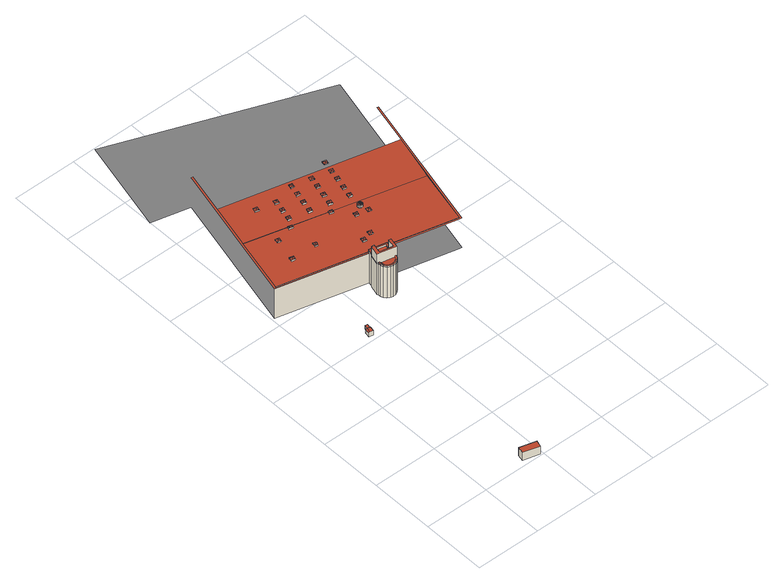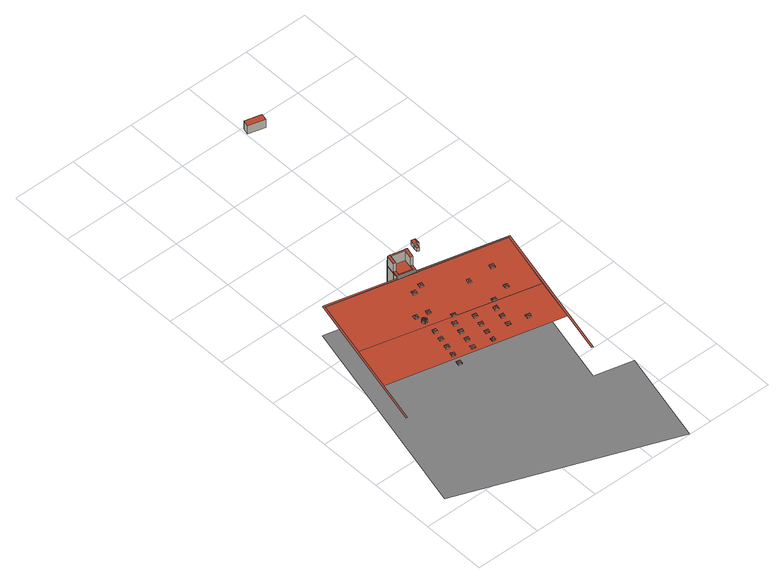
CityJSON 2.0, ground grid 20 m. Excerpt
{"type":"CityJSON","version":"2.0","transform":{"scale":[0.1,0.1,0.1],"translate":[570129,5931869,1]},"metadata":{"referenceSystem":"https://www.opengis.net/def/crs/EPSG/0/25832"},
"CityObjects":{
"building1":{"type":"Building","attributes":{"Grundfläche 2D":"11.060087","Grundhöhe NN":"2.029"},"geometry":[{"type":"Solid","lod":"3","boundaries":[[[[0,1,2,3]],[[4,5,3,2]],[[5,6,0,3]],[[6,7,1,0]],[[7,4,2,1]],[[7,6,5,4]]]],"semantics":{"surfaces":[{"type":"RoofSurface"},{"type":"WallSurface"},{"type":"GroundSurface"}],"values":[[0,1,1,1,1,2]]}}]},
"building2":{"type":"Building","attributes":{"Grundfläche 2D":"2.098656","Grundhöhe NN":"2.620"},"geometry":[{"type":"Solid","lod":"3","boundaries":[[[[8,9,10,11]],[[12,13,10,9]],[[12,9,8,14,15]],[[13,12,15,16]],[[11,10,13,16,17]],[[8,11,17,14]],[[15,14,17,16]]]],"semantics":{"surfaces":[{"type":"RoofSurface"},{"type":"WallSurface"},{"type":"GroundSurface"}],"values":[[0,0,1,1,1,1,2]]}}]},
"building3":{"type":"Building","attributes":{"Grundfläche 2D":"1.100844","Grundhöhe NN":"2.620"},"geometry":[{"type":"Solid","lod":"3","boundaries":[[[[18,19,20,21]],[[14,22,21,20]],[[22,23,18,21]],[[23,24,19,18]],[[24,14,20,19]],[[24,23,22,14]]]],"semantics":{"surfaces":[{"type":"RoofSurface"},{"type":"WallSurface"},{"type":"GroundSurface"}],"values":[[0,1,1,1,1,2]]}}]},
"building4":{"type":"Building","attributes":{"Grundfläche 2D":"4274.106168","Grundhöhe NN":"1.910"},"children":["building4-1","building4-2","building4-3","building4-4","building4-5","building4-6","building4-7","building4-8","building4-9","building4-10","building4-11","building4-12","building4-13","building4-14","building4-15","building4-16","building4-17","building4-18","building4-19","building4-20","building4-21","building4-22","building4-23","building4-24","building4-25","building4-26","building4-27","building4-28","building4-29","building4-30"],"geometry":[{"type":"MultiSurface","lod":"3","boundaries":[[[25,26,27,28]],[[26,25,29,30]],[[31,32,33]],[[34,35,36,37]],[[35,38,39,36]],[[40,34,37,41]],[[38,42,43,39]],[[44,40,41,45]],[[42,46,47,43]],[[48,44,45,49]],[[46,50,51,47]],[[52,48,49,53]],[[50,54,55,56,57,27,26,30,58,51]],[[54,50,46,42,38,35,34,40,44,48,52,59,60,61,62,63,64,65,66,56,55]],[[59,52,53,67]],[[60,59,67,68]],[[69,70,71,72,73]],[[61,60,68,74]],[[56,66,75,57]],[[62,61,74,76]],[[63,62,76,77]],[[64,63,77,78]],[[79,80,81,75,66,65,64,78,82]],[[83,33,32,69,73,72,84]],[[85,86,87,88,79,82,78,77,76,74,68,67,53,49,45,41,37,36,39,43,47,51,58,30,29,89,90,91,92,93,94]],[[28,27,57,75,81,95,96,97,98,99,100,101,71,70,102,103,104,105,106]],[[83,84,107,108,109,31,33]]],"semantics":{"surfaces":[{"type":"WallSurface"},{"type":"RoofSurface"},{"type":"GroundSurface"}],"values":[0,0,1,0,0,0,0,0,0,0,0,0,0,1,0,0,0,0,0,0,0,0,0,1,2,1,1]}}]},
"building4-1":{"type":"BuildingInstallation","parents":["building4"],"geometry":[{"type":"MultiSurface","lod":"3","boundaries":[[[110,111,112]],[[112,111,113]],[[114,111,110]],[[113,111,114]],[[115,116,110,112]],[[116,117,114,110]],[[117,118,113,114]],[[118,115,112,113]]],"semantics":{"surfaces":[{"type":"RoofSurface"},{"type":"WallSurface"}],"values":[0,0,0,0,1,1,1,1]}}]},
"building4-2":{"type":"BuildingInstallation","parents":["building4"],"geometry":[{"type":"MultiSurface","lod":"3","boundaries":[[[119,120,121]],[[121,120,122]],[[123,124,120,119]],[[122,120,124]],[[125,126,119,121]],[[126,127,128,124,123,119]],[[128,129,122,124]],[[129,125,121,122]]],"semantics":{"surfaces":[{"type":"RoofSurface"},{"type":"WallSurface"}],"values":[0,0,0,0,1,1,1,1]}}]},
"building4-3":{"type":"BuildingInstallation","parents":["building4"],"geometry":[{"type":"MultiSurface","lod":"3","boundaries":[[[130,131,132,133,134,135]],[[135,134,136]],[[137,133,132]],[[138,139,136,134,133,137]],[[140,141,142,132,131,130,135]],[[142,143,137,132]],[[143,144,145,146,136,139,138,137]],[[146,140,135,136]]],"semantics":{"surfaces":[{"type":"RoofSurface"},{"type":"WallSurface"}],"values":[0,0,0,0,1,1,1,1]}}]},
"building4-4":{"type":"BuildingInstallation","parents":["building4"],"geometry":[{"type":"MultiSurface","lod":"3","boundaries":[[[147,148,149,150]],[[151,152,153,149,148]],[[154,153,152]],[[155,150,149,153,154]],[[156,157,158,148,147,150]],[[148,158,159,152,151]],[[159,160,154,152]],[[154,160,156,150,155]]],"semantics":{"surfaces":[{"type":"RoofSurface"},{"type":"WallSurface"}],"values":[0,0,0,0,1,1,1,1]}}]},
"building4-5":{"type":"BuildingInstallation","parents":["building4"],"geometry":[{"type":"MultiSurface","lod":"3","boundaries":[[[161,162,163]],[[163,162,164]],[[165,162,161]],[[164,162,165]],[[166,167,161,163]],[[167,168,165,161]],[[168,169,164,165]],[[169,166,163,164]]],"semantics":{"surfaces":[{"type":"RoofSurface"},{"type":"WallSurface"}],"values":[0,0,0,0,1,1,1,1]}}]},
"building4-6":{"type":"BuildingInstallation","parents":["building4"],"geometry":[{"type":"MultiSurface","lod":"3","boundaries":[[[170,171,172,173,174,175,176,177,178,179,180,181,182,183,184,185,186,187,188,189]],[[182,181,190,191]],[[183,182,191,192]],[[192,193,184,183]],[[193,194,185,184]],[[186,185,194,195]],[[195,196,187,186]],[[196,197,188,187]],[[189,188,197,198]],[[170,189,198,199]],[[38,35,172,171]],[[35,34,173,172]],[[34,40,174,173]],[[40,44,175,174]],[[44,48,176,175]],[[48,52,177,176]],[[52,59,178,177]],[[59,60,179,178]],[[60,61,180,179]]],"semantics":{"surfaces":[{"type":"RoofSurface"},{"type":"WallSurface"}],"values":[0,1,1,1,1,1,1,1,1,1,1,1,1,1,1,1,1,1,1]}}]},
"building4-7":{"type":"BuildingInstallation","parents":["building4"],"geometry":[{"type":"MultiSurface","lod":"3","boundaries":[[[200,201,202]],[[202,201,203]],[[204,201,200]],[[203,201,204]],[[205,206,200,202]],[[206,207,204,200]],[[207,208,203,204]],[[208,205,202,203]]],"semantics":{"surfaces":[{"type":"RoofSurface"},{"type":"WallSurface"}],"values":[0,0,0,0,1,1,1,1]}}]},
"building4-8":{"type":"BuildingInstallation","parents":["building4"],"geometry":[{"type":"MultiSurface","lod":"3","boundaries":[[[209,210,211,212,213,214,215,216,217,218,219,220,221,222,223,224]],[[225,226,220,219]],[[221,220,226,227]],[[228,229,222,221,227]],[[229,230,50,46,224,223,222]],[[46,42,209,224]],[[211,210,209,42,38,171,170,199,231,232,190,181,180,61,62,215,214,213,212]],[[62,63,216,215]],[[64,233,234,235,225,219,218,217,216,63]]],"semantics":{"surfaces":[{"type":"RoofSurface"},{"type":"WallSurface"}],"values":[0,1,1,1,1,1,1,1,1]}}]},
"building4-9":{"type":"BuildingInstallation","parents":["building4"],"geometry":[{"type":"MultiSurface","lod":"3","boundaries":[[[236,237,238]],[[238,237,239]],[[240,237,236]],[[239,237,240]],[[241,242,236,238]],[[242,243,240,236]],[[243,244,239,240]],[[244,241,238,239]]],"semantics":{"surfaces":[{"type":"RoofSurface"},{"type":"WallSurface"}],"values":[0,0,0,0,1,1,1,1]}}]},
"building4-10":{"type":"BuildingInstallation","parents":["building4"],"geometry":[{"type":"MultiSurface","lod":"3","boundaries":[[[245,246,234,233,247,248,249,250,251,230,229,252]],[[64,65,66,248,247,233]],[[66,56,249,248]],[[56,55,54,50,230,251,250,249]],[[228,253,252,229]],[[245,252,253,254]],[[246,245,254,225]],[[225,235,234,246]]],"semantics":{"surfaces":[{"type":"RoofSurface"},{"type":"WallSurface"}],"values":[0,1,1,1,1,1,1,1]}}]},
"building4-11":{"type":"BuildingInstallation","parents":["building4"],"geometry":[{"type":"MultiSurface","lod":"3","boundaries":[[[255,256,257,258]],[[258,257,259]],[[260,257,256]],[[259,257,260]],[[261,262,263,256,255,258]],[[263,264,260,256]],[[264,265,259,260]],[[265,261,258,259]]],"semantics":{"surfaces":[{"type":"RoofSurface"},{"type":"WallSurface"}],"values":[0,0,0,0,1,1,1,1]}}]},
"building4-12":{"type":"BuildingInstallation","parents":["building4"],"geometry":[{"type":"MultiSurface","lod":"3","boundaries":[[[266,267,268]],[[268,267,269]],[[270,267,266]],[[269,267,270]],[[271,272,266,268]],[[272,273,270,266]],[[273,274,269,270]],[[274,271,268,269]]],"semantics":{"surfaces":[{"type":"RoofSurface"},{"type":"WallSurface"}],"values":[0,0,0,0,1,1,1,1]}}]},
"building4-13":{"type":"BuildingInstallation","parents":["building4"],"geometry":[{"type":"MultiSurface","lod":"3","boundaries":[[[275,276,277]],[[277,276,278]],[[279,276,275]],[[278,276,279]],[[280,281,275,277]],[[281,282,279,275]],[[282,283,278,279]],[[283,280,277,278]]],"semantics":{"surfaces":[{"type":"RoofSurface"},{"type":"WallSurface"}],"values":[0,0,0,0,1,1,1,1]}}]},
"building4-14":{"type":"BuildingInstallation","parents":["building4"],"geometry":[{"type":"MultiSurface","lod":"3","boundaries":[[[284,285,286]],[[286,285,287]],[[288,289,285,284]],[[290,287,285,289]],[[291,292,284,286]],[[292,293,294,289,288,284]],[[294,295,296,287,290,289]],[[296,291,286,287]]],"semantics":{"surfaces":[{"type":"RoofSurface"},{"type":"WallSurface"}],"values":[0,0,0,0,1,1,1,1]}}]},
"building4-15":{"type":"BuildingInstallation","parents":["building4"],"geometry":[{"type":"MultiSurface","lod":"3","boundaries":[[[297,298,299]],[[299,298,300]],[[301,302,298,297]],[[300,298,302]],[[303,304,297,299]],[[304,305,306,302,301,297]],[[306,307,300,302]],[[307,303,299,300]]],"semantics":{"surfaces":[{"type":"RoofSurface"},{"type":"WallSurface"}],"values":[0,0,0,0,1,1,1,1]}}]},
"building4-16":{"type":"BuildingInstallation","parents":["building4"],"geometry":[{"type":"MultiSurface","lod":"3","boundaries":[[[308,309,310,311]],[[312,313,314,310,309]],[[315,316,314,313]],[[317,311,310,314,316]],[[33,318,309,308,311]],[[309,318,319,313,312]],[[319,320,83,321,316,315,313]],[[316,321,33,311,317]]],"semantics":{"surfaces":[{"type":"RoofSurface"},{"type":"WallSurface"}],"values":[0,0,0,0,1,1,1,1]}}]},
"building4-17":{"type":"BuildingInstallation","parents":["building4"],"geometry":[{"type":"MultiSurface","lod":"3","boundaries":[[[322,323,324]],[[324,323,325]],[[326,323,322]],[[325,323,326]],[[327,328,322,324]],[[328,329,326,322]],[[330,325,326,329]],[[330,327,324,325]]],"semantics":{"surfaces":[{"type":"RoofSurface"},{"type":"WallSurface"}],"values":[0,0,0,0,1,1,1,1]}}]},
"building4-18":{"type":"BuildingInstallation","parents":["building4"],"geometry":[{"type":"MultiSurface","lod":"3","boundaries":[[[331,332,333]],[[333,332,334]],[[335,332,331]],[[334,332,335]],[[336,337,331,333]],[[337,338,335,331]],[[338,339,334,335]],[[339,336,333,334]]],"semantics":{"surfaces":[{"type":"RoofSurface"},{"type":"WallSurface"}],"values":[0,0,0,0,1,1,1,1]}}]},
"building4-19":{"type":"BuildingInstallation","parents":["building4"],"geometry":[{"type":"MultiSurface","lod":"3","boundaries":[[[340,341,342]],[[343,342,341,344]],[[345,346,341,340]],[[344,341,346]],[[347,348,340,342]],[[348,349,350,346,345,340]],[[350,351,344,346]],[[351,352,347,342,343,344]]],"semantics":{"surfaces":[{"type":"RoofSurface"},{"type":"WallSurface"}],"values":[0,0,0,0,1,1,1,1]}}]},
"building4-20":{"type":"BuildingInstallation","parents":["building4"],"geometry":[{"type":"MultiSurface","lod":"3","boundaries":[[[353,354,355]],[[356,355,354,357]],[[358,354,353]],[[357,354,358]],[[359,360,353,355]],[[360,361,358,353]],[[361,362,357,358]],[[362,363,359,355,356,357]]],"semantics":{"surfaces":[{"type":"RoofSurface"},{"type":"WallSurface"}],"values":[0,0,0,0,1,1,1,1]}}]},
"building4-21":{"type":"BuildingInstallation","parents":["building4"],"geometry":[{"type":"MultiSurface","lod":"3","boundaries":[[[364,365,366]],[[366,365,367]],[[368,365,364]],[[367,365,368]],[[369,370,364,366]],[[370,371,368,364]],[[371,372,367,368]],[[372,369,366,367]]],"semantics":{"surfaces":[{"type":"RoofSurface"},{"type":"WallSurface"}],"values":[0,0,0,0,1,1,1,1]}}]},
"building4-22":{"type":"BuildingInstallation","parents":["building4"],"geometry":[{"type":"MultiSurface","lod":"3","boundaries":[[[373,374,375]],[[375,374,376]],[[377,374,373]],[[376,374,377]],[[378,379,373,375]],[[379,380,377,373]],[[380,381,376,377]],[[381,378,375,376]]],"semantics":{"surfaces":[{"type":"RoofSurface"},{"type":"WallSurface"}],"values":[0,0,0,0,1,1,1,1]}}]},
"building4-23":{"type":"BuildingInstallation","parents":["building4"],"geometry":[{"type":"MultiSurface","lod":"3","boundaries":[[[382,383,384]],[[384,383,385]],[[386,383,382]],[[387,383,386]],[[388,389,383,387]],[[390,383,389]],[[391,383,390]],[[392,383,391]],[[393,383,392]],[[394,383,393]],[[395,383,394]],[[396,383,395]],[[397,398,383,396]],[[399,383,398]],[[400,383,399]],[[401,383,400]],[[402,383,401]],[[403,404,383,402]],[[405,406,383,404]],[[385,383,406]],[[407,408,382,384]],[[408,409,386,382]],[[410,407,384,385]],[[409,411,387,386]],[[411,412,413,389,388,387]],[[413,414,390,389]],[[414,415,391,390]],[[415,416,392,391]],[[416,417,393,392]],[[417,418,394,393]],[[418,419,395,394]],[[419,420,396,395]],[[420,421,422,398,397,396]],[[422,423,399,398]],[[423,424,400,399]],[[424,425,401,400]],[[425,426,402,401]],[[426,427,428,404,403,402]],[[428,429,430,406,405,404]],[[430,410,385,406]]],"semantics":{"surfaces":[{"type":"RoofSurface"},{"type":"WallSurface"}],"values":[0,0,0,0,0,0,0,0,0,0,0,0,0,0,0,0,0,0,0,0,1,1,1,1,1,1,1,1,1,1,1,1,1,1,1,1,1,1,1,1]}}]},
"building4-24":{"type":"BuildingInstallation","parents":["building4"],"geometry":[{"type":"MultiSurface","lod":"3","boundaries":[[[431,432,433]],[[433,432,434]],[[435,432,431]],[[434,432,435]],[[436,437,431,433]],[[437,438,435,431]],[[438,439,434,435]],[[439,436,433,434]]],"semantics":{"surfaces":[{"type":"RoofSurface"},{"type":"WallSurface"}],"values":[0,0,0,0,1,1,1,1]}}]},
"building4-25":{"type":"BuildingInstallation","parents":["building4"],"geometry":[{"type":"MultiSurface","lod":"3","boundaries":[[[440,441,442]],[[442,441,443]],[[444,441,440]],[[443,441,444]],[[445,446,440,442]],[[446,447,444,440]],[[447,448,443,444]],[[448,445,442,443]]],"semantics":{"surfaces":[{"type":"RoofSurface"},{"type":"WallSurface"}],"values":[0,0,0,0,1,1,1,1]}}]},
"building4-26":{"type":"BuildingInstallation","parents":["building4"],"geometry":[{"type":"MultiSurface","lod":"3","boundaries":[[[449,450,451]],[[452,451,450,453]],[[454,450,449]],[[453,450,454]],[[455,456,449,451]],[[456,457,454,449]],[[457,458,453,454]],[[458,459,455,451,452,453]]],"semantics":{"surfaces":[{"type":"RoofSurface"},{"type":"WallSurface"}],"values":[0,0,0,0,1,1,1,1]}}]},
"building4-27":{"type":"BuildingInstallation","parents":["building4"],"geometry":[{"type":"MultiSurface","lod":"3","boundaries":[[[460,461,462]],[[462,461,463]],[[464,461,460]],[[463,461,464]],[[465,466,460,462]],[[466,467,464,460]],[[463,464,467,468]],[[462,463,468,465]]],"semantics":{"surfaces":[{"type":"RoofSurface"},{"type":"WallSurface"}],"values":[0,0,0,0,1,1,1,1]}}]},
"building4-28":{"type":"BuildingInstallation","parents":["building4"],"geometry":[{"type":"MultiSurface","lod":"3","boundaries":[[[469,470,471]],[[471,470,472]],[[473,470,469]],[[472,470,473]],[[474,475,469,471]],[[475,476,473,469]],[[476,477,472,473]],[[477,474,471,472]]],"semantics":{"surfaces":[{"type":"RoofSurface"},{"type":"WallSurface"}],"values":[0,0,0,0,1,1,1,1]}}]},
"building4-29":{"type":"BuildingInstallation","parents":["building4"],"geometry":[{"type":"MultiSurface","lod":"3","boundaries":[[[478,479,480]],[[480,479,481]],[[482,479,478]],[[481,479,482]],[[483,484,478,480]],[[484,485,482,478]],[[485,486,481,482]],[[486,483,480,481]]],"semantics":{"surfaces":[{"type":"RoofSurface"},{"type":"WallSurface"}],"values":[0,0,0,0,1,1,1,1]}}]},
"building4-30":{"type":"BuildingInstallation","parents":["building4"],"geometry":[{"type":"MultiSurface","lod":"3","boundaries":[[[487,488,489]],[[489,488,490]],[[491,488,487]],[[490,488,491]],[[492,493,487,489]],[[493,494,491,487]],[[494,495,490,491]],[[495,492,489,490]]],"semantics":{"surfaces":[{"type":"RoofSurface"},{"type":"WallSurface"}],"values":[0,0,0,0,1,1,1,1]}}]}
},
"vertices":[
[192,3,39],[197,23,39],[146,37,39],[141,17,39],[146,37,10],[141,17,10],[192,3,10],[197,23,10],
[157,625,32],[149,627,32],[145,612,32],[154,610,32],[144,628,30],[141,612,30],[157,625,16],[144,628,16],[141,612,16],[154,610,16],
[153,641,29],[150,627,29],[157,625,29],[160,639,29],[160,639,16],[153,641,16],[150,627,16],
[9,830,116],[277,764,116],[277,764,117],[9,830,117],[9,830,9],[277,764,9],[58,1012,111],[58,1011,111],[301,950,111],[269,699,122],[266,708,122],[266,708,9],[269,699,9],[266,717,122],[266,717,9],[275,692,122],[275,692,9],[264,718,122],[264,718,9],[282,687,122],[282,687,9],[272,750,122],[272,750,9],[291,685,122],[291,685,9],[273,749,122],[273,749,9],[300,686,122],[300,686,9],[277,763,122],[277,764,122],[278,768,122],[278,768,117],[277,763,9],[308,690,122],[315,697,122],[318,706,122],[321,705,122],[328,736,122],[327,736,122],[330,750,122],[331,755,122],[308,690,9],[315,697,9],[15,833,116],[15,833,117],[538,706,117],[538,706,116],[333,756,116],[318,706,9],[331,755,117],[321,705,9],[328,736,9],[327,736,9],[330,751,9],[330,751,116],[330,751,117],[330,750,9],[313,947,111],[580,880,111],[700,1350,9],[650,1146,9],[541,700,9],[536,701,9],[117,1274,9],[117,1275,9],[0,1303,9],[72,1598,9],[697,1353,9],[700,1352,9],[536,701,117],[541,700,117],[650,1146,117],[646,1147,117],[615,1020,117],[584,894,117],[580,880,117],[58,1011,117],[58,1012,117],[122,1274,117],[117,1275,117],[117,1274,117],[584,894,111],[615,1020,115],[91,1146,115],
[109,877,118],[117,882,119],[112,889,118],[124,886,118],[121,874,118],[112,889,114],[109,877,114],[121,874,114],[124,886,114],
[128,953,115],[136,958,117],[131,965,115],[142,962,115],[134,952,115],[140,950,115],[131,965,111],[128,953,112],[134,952,112],[140,950,112],[142,962,111],
[193,886,117],[191,880,117],[191,877,117],[196,879,118],[197,884,118],[193,889,117],[202,886,117],[199,875,117],[200,878,117],[202,883,117],[193,889,113],[193,886,113],[191,877,113],[199,875,113],[200,878,113],[202,883,113],[202,886,113],
[185,974,115],[184,970,115],[189,973,116],[186,978,115],[188,969,115],[196,967,115],[193,972,116],[198,975,115],[190,977,115],[186,978,111],[185,974,111],[184,970,111],[196,967,111],[198,975,111],
[159,1074,117],[167,1078,118],[162,1086,117],[174,1083,117],[171,1071,117],[162,1086,114],[159,1074,113],[171,1071,113],[174,1083,114],
[270,716,127],[266,717,127],[266,708,127],[269,699,127],[275,692,127],[282,687,127],[291,685,127],[300,686,127],[308,690,127],[315,697,127],[318,706,127],[314,706,127],[311,700,127],[306,694,127],[299,690,127],[291,689,127],[284,691,127],[277,695,127],[272,701,127],[270,709,127],[314,706,122],[311,700,122],[306,694,122],[299,690,122],[291,689,122],[284,691,122],[277,695,122],[272,701,122],[270,709,122],[270,716,122],
[202,995,116],[209,1000,117],[205,1007,116],[216,1005,116],[213,993,116],[205,1007,112],[202,995,111],[213,993,111],[216,1005,112],
[264,718,157],[266,717,157],[270,716,157],[272,716,157],[314,707,157],[314,706,157],[321,705,157],[328,736,157],[327,736,157],[321,737,157],[321,738,157],[315,712,157],[274,721,157],[280,748,157],[273,749,157],[272,750,157],[321,738,122],[315,712,122],[274,721,122],[280,748,122],[280,748,127],[273,749,127],[272,716,122],[314,707,122],[327,736,127],[321,737,127],[321,737,122],
[209,1027,116],[217,1032,117],[212,1039,116],[223,1037,116],[221,1025,116],[212,1039,113],[209,1027,112],[221,1025,112],[223,1037,113],
[324,752,127],[321,738,127],[330,750,127],[331,755,127],[278,768,127],[277,764,127],[277,763,127],[283,762,127],[283,762,122],[324,752,122],
[218,1066,117],[216,1060,117],[224,1065,118],[219,1072,117],[231,1069,117],[228,1057,117],[219,1072,114],[218,1066,114],[216,1060,113],[228,1057,113],[231,1069,114],
[293,806,118],[300,811,119],[296,818,118],[307,815,118],[304,803,118],[296,818,114],[293,806,115],[304,803,115],[307,815,114],
[261,981,116],[268,986,117],[264,993,116],[275,990,116],[272,978,116],[264,993,112],[261,981,111],[272,978,111],[275,990,112],
[323,815,117],[331,819,118],[326,827,117],[338,824,117],[329,813,117],[335,812,117],[336,818,117],[326,827,114],[323,815,114],[329,813,114],[335,812,114],[336,818,114],[338,824,114],
[269,1013,116],[276,1018,117],[272,1025,116],[283,1022,116],[275,1012,116],[280,1010,116],[272,1025,113],[269,1013,112],[275,1012,112],[280,1010,112],[283,1022,113],
[300,946,115],[299,942,115],[304,945,116],[301,950,115],[303,941,115],[311,939,115],[308,945,116],[312,944,115],[313,948,115],[305,950,115],[299,942,111],[311,939,111],[312,944,111],[313,948,111],
[277,1045,117],[285,1050,118],[280,1057,117],[291,1054,117],[289,1043,117],[280,1057,114],[277,1045,113],[289,1043,113],[291,1054,114],
[284,1076,117],[292,1081,118],[287,1088,117],[298,1086,117],[296,1074,117],[287,1088,115],[284,1076,114],[296,1074,114],[298,1086,115],
[318,967,116],[326,972,117],[321,979,116],[327,978,116],[333,976,116],[324,966,116],[330,964,116],[321,979,112],[318,967,111],[324,966,111],[330,964,111],[333,976,112],[327,978,112],
[342,890,115],[349,895,117],[345,902,115],[351,901,115],[356,900,115],[353,888,115],[345,902,112],[342,890,112],[353,888,112],[356,900,112],[351,901,112],
[326,999,116],[334,1004,117],[329,1011,116],[340,1008,116],[338,996,116],[329,1011,113],[326,999,112],[338,996,112],[340,1008,113],
[378,882,115],[386,886,117],[381,894,115],[392,891,115],[389,879,115],[381,894,112],[378,882,112],[389,879,112],[392,891,112],
[377,920,120],[378,913,123],[379,920,120],[381,920,120],[374,920,120],[373,918,120],[372,917,120],[371,916,120],[370,914,120],[370,912,120],[371,909,120],[373,907,120],[375,906,120],[377,905,120],[379,905,120],[380,906,120],[381,906,120],[383,907,120],[385,909,120],[386,912,120],[386,914,120],[385,915,120],[385,916,120],[384,917,120],[383,918,120],[379,920,111],[377,920,111],[374,920,111],[381,920,111],[373,918,111],[372,917,111],[371,916,111],[370,914,111],[370,912,111],[371,909,111],[373,907,111],[375,906,111],[377,905,111],[379,905,111],[380,906,111],[381,906,111],[383,907,111],[385,909,111],[386,912,111],[386,914,111],[385,915,111],[385,916,111],[384,917,111],[383,918,111],
[334,1032,117],[341,1036,118],[337,1044,117],[348,1041,117],[345,1029,117],[337,1044,114],[334,1032,113],[345,1029,113],[348,1041,114],
[341,1063,117],[349,1067,118],[344,1075,117],[356,1072,117],[353,1060,117],[344,1075,115],[341,1063,114],[353,1060,114],[356,1072,115],
[376,953,116],[383,958,117],[378,965,116],[384,964,116],[390,962,116],[387,951,116],[378,965,112],[376,953,111],[387,951,111],[390,962,112],[384,964,112],
[383,985,116],[390,990,117],[386,997,116],[397,995,116],[394,983,116],[386,997,113],[383,985,112],[394,983,112],[397,995,113],
[391,1018,117],[398,1022,118],[394,1030,117],[405,1027,117],[402,1015,117],[394,1030,114],[391,1018,113],[402,1015,113],[405,1027,114],
[398,1049,117],[405,1053,118],[401,1061,117],[412,1058,117],[409,1046,117],[401,1061,115],[398,1049,114],[409,1046,114],[412,1058,115],
[406,1082,117],[413,1086,118],[409,1094,117],[420,1091,117],[417,1079,117],[409,1094,114],[406,1082,115],[417,1079,115],[420,1091,114]
]}
